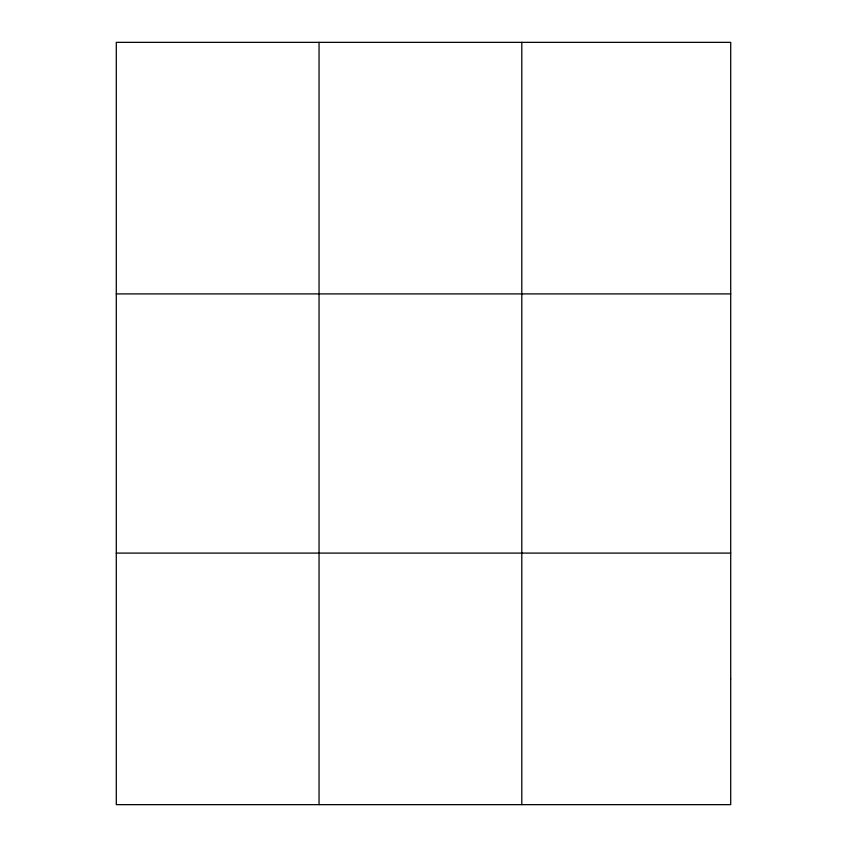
<?xml version="1.0" encoding="UTF-8"?>
<svg xmlns="http://www.w3.org/2000/svg" width="847" height="847" viewBox="0 0 847 847"><rect width="100%" height="100%" fill="white"/><g stroke="black" fill="none" stroke-linecap="round" stroke-linejoin="round"><path stroke-width="1.27" d="M319.044 42.35L319.044 804.65M521.805 42.35L521.805 804.65M116.293 293.909L730.707 293.909M116.293 553.091L730.707 553.091M730.707 678.871L730.707 804.65L116.293 804.65L116.293 42.35L730.707 42.35L730.707 678.871"/></g></svg>
